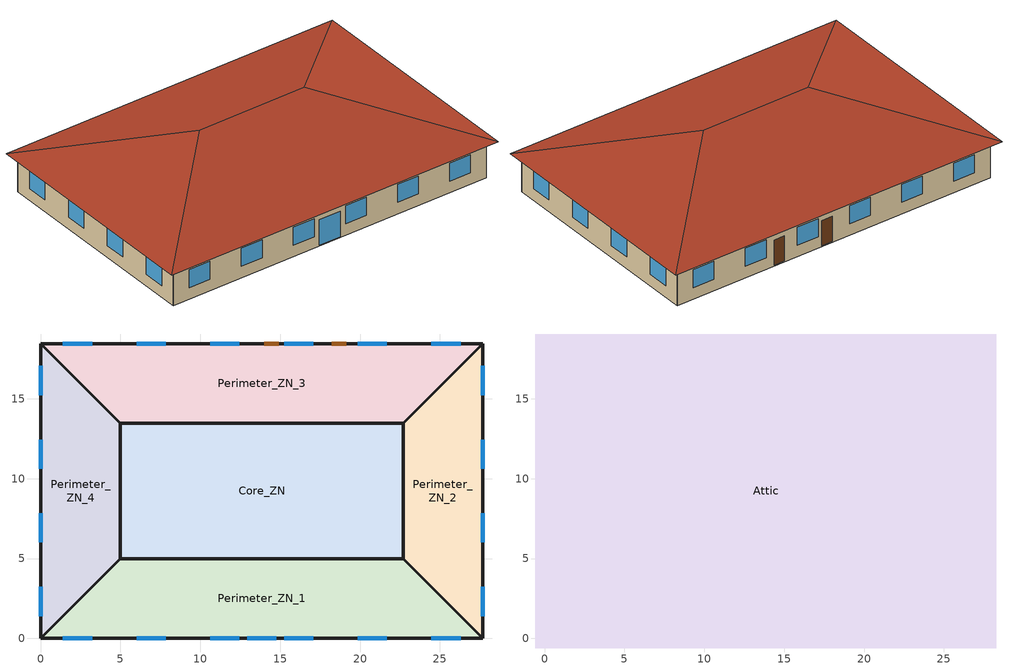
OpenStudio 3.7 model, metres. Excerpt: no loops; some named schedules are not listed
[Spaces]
Perimeter_ZN_4
 floor ground (res_ext_wall_grd): 0,18.46 5,13.46 5,5 0,0 z-0.1
 wall outside (res_ext_wall_grd): 0,18.46 0,0 z-0.1:3.06
 wall outside (int_wall): 0,0 5,5 5,13.46 0,18.46 z-0.1:3.06
 window (Window_U_0.504_SHGC_North_0.229): 0,3.22 0,1.39 / 0,7.84 0,6.01 / 0,12.45 0,10.62 / 0,17.07 0,15.24 z0.9:2.42
 roof outside (Radiant Exterior Ceiling Slab Construction): 5,13.46 0,18.46 0,0 5,5 z3.06
Perimeter_ZN_2
 floor ground (res_ext_wall_grd): 27.69,18.46 27.69,0 22.69,5 22.69,13.46 z-0.1
 wall outside (int_wall): 27.69,18.46 22.69,13.46 22.69,5 27.69,0 z-0.1:3.06
 wall outside (res_ext_wall_grd): 27.69,0 27.69,18.46 z-0.1:3.06
 window (Window_U_0.504_SHGC_North_0.229): 27.69,15.24 27.69,17.07 / 27.69,10.62 27.69,12.45 / 27.69,6.01 27.69,7.84 / 27.69,1.39 27.69,3.22 z0.9:2.42
 roof outside (Radiant Exterior Ceiling Slab Construction): 22.69,13.46 22.69,5 27.69,0 27.69,18.46 z3.06
Perimeter_ZN_1
 floor ground (res_ext_wall_grd): 5,5 22.69,5 27.69,0 0,0 z-0.1
 wall outside (int_wall): 27.69,0 22.69,5 5,5 0,0 z-0.1:3.06
 wall outside (res_ext_wall_grd): 0,0 27.69,0 z-0.1:3.06
 window (Window_U_0.504_SHGC_North_0.229): 24.47,0 26.3,0 / 19.85,0 21.68,0 / 15.24,0 17.07,0 / 10.62,0 12.45,0 / 6.01,0 7.84,0 / 1.39,0 3.22,0 z0.9:2.42; 12.93,0 14.76,0 z0:2.13
 roof outside (Radiant Exterior Ceiling Slab Construction): 22.69,5 5,5 0,0 27.69,0 z3.06
Core_ZN
 floor ground (res_ext_wall_grd): 5,5 5,13.46 22.69,13.46 22.69,5 z-0.1
 wall outside (int_wall): 5,13.46 5,5 22.69,5 22.69,13.46 5,13.46 z-0.1:3.06
 roof outside (Radiant Exterior Ceiling Slab Construction): 22.69,13.46 5,13.46 5,5 22.69,5 z3.06
Perimeter_ZN_3
 floor ground (res_ext_wall_grd): 22.69,13.46 5,13.46 0,18.46 27.69,18.46 z-0.1
 wall outside (int_wall): 0,18.46 5,13.46 22.69,13.46 27.69,18.46 z-0.1:3.06
 wall outside (res_ext_wall_grd): 27.69,18.46 0,18.46 z-0.1:3.06
 window (Window_U_0.504_SHGC_North_0.229): 26.3,18.46 24.47,18.46 / 21.68,18.46 19.85,18.46 / 17.07,18.46 15.24,18.46 / 12.45,18.46 10.62,18.46 / 7.84,18.46 6.01,18.46 / 3.22,18.46 1.39,18.46 z0.9:2.42
 door (Swinging Door_con): 19.13,18.46 18.22,18.46 / 14.91,18.46 14,18.46 z0:2.13
 roof outside (Radiant Exterior Ceiling Slab Construction): 5,13.46 22.69,13.46 27.69,18.46 0,18.46 z3.06
Attic
 floor ground (res_roof_floor): 28.29,-0.6 -0.6,-0.6 -0.6,19.06 28.29,19.06 z3.06
 roof outside (res_roof_floor): 9.23,9.23,6.36 -0.6,19.06,3.06 -0.6,-0.6,3.06; 28.29,19.06,3.06 18.46,9.23,6.36 28.29,-0.6,3.06; 9.23,9.23,6.36 -0.6,-0.6,3.06 28.29,-0.6,3.06 18.46,9.23,6.36; -0.6,19.06,3.06 9.23,9.23,6.36 18.46,9.23,6.36 28.29,19.06,3.06
[Site]
SINGAPORE_-_SGP: Latitude {deg}=1.37; Longitude {deg}=103.98; Time Zone {hr}=8; Elevation {m}=16
[Site:GroundTemperature:BuildingSurface]
27.55, 28.03, 28.32, 28.42, 28.26, 27.88, 27.4, 26.92, 26.59, 26.51, 26.68, 27.05
[Site:WaterMainsTemperature]
Calculation Method=Correlation; Annual Average Outdoor Air Temperature {C}=27.4639; Maximum Difference In Monthly Average Outdoor Air Temperatures {deltaC}=2.12051
[ClimateZones]
Climate Zone Institution Name 1=ASHRAE; Climate Zone Document Name 1=ANSI/ASHRAE Standard 169; Climate Zone Document Year 1=2006; Climate Zone Value 1=1A
[SizingPeriod:DesignDay] Barometric Pressure {Pa}=101133; Rain Indicator=No; Snow Indicator=No; Day of Month=21; Daylight Saving Time Indicator=No; Humidity Condition Type=Wetbulb; Dry-Bulb Temperature Range Modifier Type=DefaultMultipliers
Name | Maximum Dry-Bulb Temperature {C} | Daily Dry-Bulb Temperature Range {deltaC} | Wind Speed {m/s} | Wind Direction {deg} | Sky Clearness | Month | Day Type | Wetbulb or DewPoint at Maximum Dry-Bulb {C} | Solar Model Indicator | ASHRAE Clear Sky Optical Depth for Beam Irradiance | ASHRAE Clear Sky Optical Depth for Diffuse Irradiance
SINGAPORE Ann Htg 99.6% Condns DB | 23 | 0 | 2 | 320 | 0 | 12 | WinterDesignDay | 23 | ASHRAEClearSky
SINGAPORE Ann Clg .4% Condns DB=>MWB | 33.2 | 5.5 | 4.1 | 30 |  | 6 | SummerDesignDay | 26.4 | ASHRAETau | 0.494 | 2.03
[Material]
Name | Roughness | Thickness {m} | Conductivity {W/m-K} | Density {kg/m3} | Specific Heat {J/kg-K} | Thermal Absorptance | Solar Absorptance | Visible Absorptance
Material 1 | Smooth | 0.0254 | 0.72 | 1856 | 840
Material 2; Material 3; Material 4 | MediumSmooth | 0.0159 | 0.16 | 800 | 1090
Material 5; Material 6 | Smooth | 0.0127 | 0.16 | 800 | 1090
Radiant Slab Concrete - 3.5 in. | MediumRough | 0.0889 | 2.31 | 2322 | 832
Radiant Slab Concrete - 1.5 in | MediumRough | 0.0381 | 2.31 | 2322 | 832
Roof Membrane - Highly Reflective | VeryRough | 0.0095 | 0.16 | 1121.29 | 1460 | 0.75 | 0.45 | 0.7
Radiant Exterior Ceiling Insulation - 10 in. | Rough | 0.254 | 0.02 | 56.06 | 1210
[Material:NoMass] Thermal Absorptance=0.9; Solar Absorptance=0.7; Visible Absorptance=0.7
Name | Roughness | Thermal Resistance {m2-K/W}
Material No Mass 1 | MediumSmooth | 1.06783
Material No Mass 2 | MediumSmooth | 6.23479
Material No Mass 3 | MediumRough | 0.475973
[Construction]
res_ext_wall_grd: Material 1, Material 2, Material No Mass 1, Material 3
res_roof_floor: Material 4, Material No Mass 2
int_wall: Material 5, Material 6
Window_U_0.504_SHGC_North_0.229: Window Material Simple Glazing System 1
Swinging Door_con: Material No Mass 3
[WindowMaterial:SimpleGlazingSystem]
Window Material Simple Glazing System 1: U-Factor {W/m2-K}=2.86184; Solar Heat Gain Coefficient=0.229; Visible Transmittance=0.2519
[Construction:InternalSource]
Radiant Exterior Ceiling Slab Construction: 3, 4, 0.2286, Roof Membrane - Highly Reflective, Radiant Exterior Ceiling Insulation - 10 in., Radiant Slab Concrete - 3.5 in., Radiant Slab Concrete - 1.5 in
[BuildingStory]
Ground_level; Attic_level
[Space] Floor Area {m2}=Autocalculate
Name | Building Story | Thermal Zone | Design Specification Outdoor Air Object | Part of Total Floor Area
Perimeter_ZN_4 | Ground_level | Perimeter_ZN_4_tzone | Design Specification Outdoor Air 1
Perimeter_ZN_2 | Ground_level | Perimeter_ZN_2_tzone | Design Specification Outdoor Air 2
Perimeter_ZN_1 | Ground_level | Perimeter_ZN_1_tzone | Design Specification Outdoor Air 3
Core_ZN | Ground_level | Core_ZN_tzone | Design Specification Outdoor Air 4
Perimeter_ZN_3 | Ground_level | Perimeter_ZN_3_tzone | Design Specification Outdoor Air 5
Attic | Attic_level | Attic_tzone |  | No
[ThermalZone] Use Ideal Air Loads=No
Name | Thermostat
Perimeter_ZN_4_tzone | Thermostat Setpoint Dual Setpoint 5
Perimeter_ZN_2_tzone | Thermostat Setpoint Dual Setpoint 4
Perimeter_ZN_1_tzone | Thermostat Setpoint Dual Setpoint 3
Core_ZN_tzone | Thermostat Setpoint Dual Setpoint 2
Perimeter_ZN_3_tzone | Thermostat Setpoint Dual Setpoint 1
Attic_tzone
[Sizing:Zone]
Attic_tzone: Zone Cooling Design Supply Air Temperature Input Method=SupplyAirTemperature; Zone Cooling Design Supply Air Temperature {C}=14; Zone Cooling Design Supply Air Temperature Difference {deltaC}=11.11; Zone Heating Design Supply Air Temperature Input Method=SupplyAirTemperature; Zone Heating Design Supply Air Temperature {C}=40; Zone Heating Design Supply Air Temperature Difference {deltaC}=11.11; Zone Cooling Design Supply Air Humidity Ratio {kg-H2O/kg-air}=0.0085; Zone Heating Design Supply Air Humidity Ratio {kg-H2O/kg-air}=0.008; Cooling Design Air Flow Method=DesignDay; Heating Design Air Flow Method=DesignDay; Account for Dedicated Outdoor Air System=No; Dedicated Outdoor Air System Control Strategy=NeutralSupplyAir; Dedicated Outdoor Air Low Setpoint Temperature for Design {C}=autosize; Dedicated Outdoor Air High Setpoint Temperature for Design {C}=autosize; Zone Load Sizing Method=Sensible Load Only No Latent Load; Zone Latent Cooling Design Supply Air Humidity Ratio Input Method=HumidityRatioDifference; Zone Cooling Design Supply Air Humidity Ratio Difference {kgWater/kgDryAir}=0.005; Zone Latent Heating Design Supply Air Humidity Ratio Input Method=HumidityRatioDifference; Zone Humidification Design Supply Air Humidity Ratio Difference {kgWater/kgDryAir}=0.005
[DesignSpecification:OutdoorAir] Outdoor Air Flow per Floor Area {m3/s-m2}=0.00043
Design Specification Outdoor Air 1; Design Specification Outdoor Air 2; Design Specification Outdoor Air 3; Design Specification Outdoor Air 4; Design Specification Outdoor Air 5
[ThermostatSetpoint:DualSetpoint] Heating Setpoint Temperature Schedule=Radiant System Heating Setpoint; Cooling Setpoint Temperature Schedule=Radiant System Cooling Setpoint
Thermostat Setpoint Dual Setpoint 1; Thermostat Setpoint Dual Setpoint 2; Thermostat Setpoint Dual Setpoint 3; Thermostat Setpoint Dual Setpoint 4; Thermostat Setpoint Dual Setpoint 5
[People:Definition] Number of People Calculation Method=Area/Person; Space Floor Area per Person {m2/person}=18.58063; Fraction Radiant=0.3
Perimeter_ZN_3_ppl_0definition; Core_ZN_ppl_1definition; Perimeter_ZN_1_ppl_2definition; Perimeter_ZN_2_ppl_4definition; Perimeter_ZN_4_ppl_5definition
[People] Number of People Schedule=occupancy schedule; Activity Level Schedule=activity schedule; Multiplier=1
Name | People Definition | Space or SpaceType
Perimeter_ZN_3_ppl_0 | Perimeter_ZN_3_ppl_0definition | Perimeter_ZN_3
Core_ZN_ppl_1 | Core_ZN_ppl_1definition | Core_ZN
Perimeter_ZN_1_ppl_2 | Perimeter_ZN_1_ppl_2definition | Perimeter_ZN_1
Perimeter_ZN_2_ppl_4 | Perimeter_ZN_2_ppl_4definition | Perimeter_ZN_2
Perimeter_ZN_4_ppl_5 | Perimeter_ZN_4_ppl_5definition | Perimeter_ZN_4
[Lights:Definition] Design Level Calculation Method=Watts/Area; Watts per Space Floor Area {W/m2}=6.18125
Perimeter_ZN_3_lights_0_definition; Core_ZN_lights_1_definition; Perimeter_ZN_1_lights_2_definition; Perimeter_ZN_2_lights_4_definition; Perimeter_ZN_4_lights_5_definition
[Lights] Schedule=occupancy schedule; Fraction Replaceable=1; Multiplier=1
Name | Lights Definition | Space or SpaceType
Perimeter_ZN_3_lights_0 | Perimeter_ZN_3_lights_0_definition | Perimeter_ZN_3
Core_ZN_lights_1 | Core_ZN_lights_1_definition | Core_ZN
Perimeter_ZN_1_lights_2 | Perimeter_ZN_1_lights_2_definition | Perimeter_ZN_1
Perimeter_ZN_2_lights_4 | Perimeter_ZN_2_lights_4_definition | Perimeter_ZN_2
Perimeter_ZN_4_lights_5 | Perimeter_ZN_4_lights_5_definition | Perimeter_ZN_4
[ElectricEquipment:Definition] Design Level Calculation Method=Watts/Area; Watts per Space Floor Area {W/m2}=6.78
Perimeter_ZN_3_elec_equip_0_definition; Core_ZN_elec_equip_1_definition; Perimeter_ZN_1_elec_equip_2_definition; Perimeter_ZN_2_elec_equip_4_definition; Perimeter_ZN_4_elec_equip_5_definition
[ElectricEquipment] Schedule=occupancy schedule; Multiplier=1
Name | Electric Equipment Definition | Space or SpaceType
Perimeter_ZN_3_elec_equip_0 | Perimeter_ZN_3_elec_equip_0_definition | Perimeter_ZN_3
Core_ZN_elec_equip_1 | Core_ZN_elec_equip_1_definition | Core_ZN
Perimeter_ZN_1_elec_equip_2 | Perimeter_ZN_1_elec_equip_2_definition | Perimeter_ZN_1
Perimeter_ZN_2_elec_equip_4 | Perimeter_ZN_2_elec_equip_4_definition | Perimeter_ZN_2
Perimeter_ZN_4_elec_equip_5 | Perimeter_ZN_4_elec_equip_5_definition | Perimeter_ZN_4
[SpaceInfiltration:DesignFlowRate]
Space Infiltration Design Flow Rate 1: Space or SpaceType=Attic; Schedule=ruleset_on; Design Flow Rate Calculation Method=Flow/Space; Design Flow Rate {m3/s}=0.2
[EnergyManagementSystem:Actuator] Actuated Component Type=Schedule:Year; Actuated Component Control Type=Schedule Value
Name | Actuated Component
ems_Perimeter_ZN_3_tzone_cmd_cold_water_ctrl | ems_Perimeter_ZN_3_tzone_Sch_Radiant_ClgSetP
ems_Perimeter_ZN_3_tzone_cmd_hot_water_ctrl | ems_Perimeter_ZN_3_tzone_Sch_Radiant_HtgSetP
ems_Perimeter_ZN_3_tzone_cmd_csp_error | ems_Perimeter_ZN_3_tzone_Sch_CSP_Error
ems_Perimeter_ZN_3_tzone_cmd_hsp_error | ems_Perimeter_ZN_3_tzone_Sch_HSP_Error
ems_Core_ZN_tzone_cmd_cold_water_ctrl | ems_Core_ZN_tzone_Sch_Radiant_ClgSetP
ems_Core_ZN_tzone_cmd_hot_water_ctrl | ems_Core_ZN_tzone_Sch_Radiant_HtgSetP
ems_Core_ZN_tzone_cmd_csp_error | ems_Core_ZN_tzone_Sch_CSP_Error
ems_Core_ZN_tzone_cmd_hsp_error | ems_Core_ZN_tzone_Sch_HSP_Error
ems_Perimeter_ZN_2_tzone_cmd_cold_water_ctrl | ems_Perimeter_ZN_2_tzone_Sch_Radiant_ClgSetP
ems_Perimeter_ZN_2_tzone_cmd_hot_water_ctrl | ems_Perimeter_ZN_2_tzone_Sch_Radiant_HtgSetP
ems_Perimeter_ZN_2_tzone_cmd_csp_error | ems_Perimeter_ZN_2_tzone_Sch_CSP_Error
ems_Perimeter_ZN_2_tzone_cmd_hsp_error | ems_Perimeter_ZN_2_tzone_Sch_HSP_Error
ems_Perimeter_ZN_1_tzone_cmd_cold_water_ctrl | ems_Perimeter_ZN_1_tzone_Sch_Radiant_ClgSetP
ems_Perimeter_ZN_1_tzone_cmd_hot_water_ctrl | ems_Perimeter_ZN_1_tzone_Sch_Radiant_HtgSetP
ems_Perimeter_ZN_1_tzone_cmd_csp_error | ems_Perimeter_ZN_1_tzone_Sch_CSP_Error
ems_Perimeter_ZN_1_tzone_cmd_hsp_error | ems_Perimeter_ZN_1_tzone_Sch_HSP_Error
ems_Perimeter_ZN_4_tzone_cmd_cold_water_ctrl | ems_Perimeter_ZN_4_tzone_Sch_Radiant_ClgSetP
ems_Perimeter_ZN_4_tzone_cmd_hot_water_ctrl | ems_Perimeter_ZN_4_tzone_Sch_Radiant_HtgSetP
ems_Perimeter_ZN_4_tzone_cmd_csp_error | ems_Perimeter_ZN_4_tzone_Sch_CSP_Error
ems_Perimeter_ZN_4_tzone_cmd_hsp_error | ems_Perimeter_ZN_4_tzone_Sch_HSP_Error
[EnergyManagementSystem:Program]
Set_Constant_Values: SET prp_k              = 0.3; SET ctrl_temp_offset   = 0.5; SET upper_slab_sp_lim  = 29; SET lower_slab_sp_lim  = 19; SET hour_of_slab_sp_change = 18
ems_Perimeter_ZN_3_tzone_Set_Constant_Values: SET ems_Perimeter_ZN_3_tzone_max_ctrl_temp      = ems_Perimeter_ZN_3_tzone_lower_comfort_limit; SET ems_Perimeter_ZN_3_tzone_min_ctrl_temp      = ems_Perimeter_ZN_3_tzone_upper_comfort_limit; SET ems_Perimeter_ZN_3_tzone_cmd_csp_error      = 0; SET ems_Perimeter_ZN_3_tzone_cmd_hsp_error      = 0; SET ems_Perimeter_ZN_3_tzone_cmd_cold_water_ctrl = ems_Perimeter_ZN_3_tzone_upper_comfort_limit; SET ems_Perimeter_ZN_3_tzone_cmd_hot_water_ctrl  = ems_Perimeter_ZN_3_tzone_lower_comfort_limit
ems_Perimeter_ZN_3_tzone_Calculate_Extremes_In_Zone: IF (ems_Perimeter_ZN_3_tzone_occupied_status == 1); IF ems_Perimeter_ZN_3_tzone_ctrl_temperature > ems_Perimeter_ZN_3_tzone_max_ctrl_temp; SET ems_Perimeter_ZN_3_tzone_max_ctrl_temp = ems_Perimeter_ZN_3_tzone_ctrl_temperature; ENDIF; IF ems_Perimeter_ZN_3_tzone_ctrl_temperature < ems_Perimeter_ZN_3_tzone_min_ctrl_temp; SET ems_Perimeter_ZN_3_tzone_min_ctrl_temp = ems_Perimeter_ZN_3_tzone_ctrl_temperature; ENDIF; ELSE; SET ems_Perimeter_ZN_3_tzone_max_ctrl_temp = ems_Perimeter_ZN_3_tzone_lower_comfort_limit; SET ems_Perimeter_ZN_3_tzone_min_ctrl_temp = ems_Perimeter_ZN_3_tzone_upper_comfort_limit; ENDIF
ems_Perimeter_ZN_3_tzone_Calculate_Errors_From_Comfort: IF (CurrentTime == (hour_of_slab_sp_change - ZoneTimeStep)); SET ems_Perimeter_ZN_3_tzone_cmd_csp_error = (ems_Perimeter_ZN_3_tzone_upper_comfort_limit - ctrl_temp_offset) - ems_Perimeter_ZN_3_tzone_max_ctrl_temp; SET ems_Perimeter_ZN_3_tzone_cmd_hsp_error = (ems_Perimeter_ZN_3_tzone_lower_comfort_limit + ctrl_temp_offset) - ems_Perimeter_ZN_3_tzone_min_ctrl_temp; ENDIF
ems_Perimeter_ZN_3_tzone_Calculate_Slab_Ctrl_Setpoint: SET ems_Perimeter_ZN_3_tzone_cont_cool_oper = @TrendSum ems_Perimeter_ZN_3_tzone_rad_cool_operation_trend radiant_switch_over_time/ZoneTimeStep; SET ems_Perimeter_ZN_3_tzone_cont_heat_oper = @TrendSum ems_Perimeter_ZN_3_tzone_rad_heat_operation_trend radiant_switch_over_time/ZoneTimeStep; SET ems_Perimeter_ZN_3_tzone_occupied_hours = @TrendSum ems_Perimeter_ZN_3_tzone_occupied_status_trend 24/ZoneTimeStep; IF (ems_Perimeter_ZN_3_tzone_cont_cool_oper > 0) && (ems_Perimeter_ZN_3_tzone_occupied_hours > 0) && (CurrentTime == hour_of_slab_sp_change); SET ems_Perimeter_ZN_3_tzone_cmd_hot_water_ctrl = ems_Perimeter_ZN_3_tzone_cmd_hot_water_ctrl + (ems_Perimeter_ZN_3_tzone_cmd_csp_error*prp_k); ELSEIF (ems_Perimeter_ZN_3_tzone_cont_heat_oper > 0) && (ems_Perimeter_ZN_3_tzone_occupied_hours > 0) && (CurrentTime == hour_of_slab_sp_change); SET ems_Perimeter_ZN_3_tzone_cmd_hot_water_ctrl = ems_Perimeter_ZN_3_tzone_cmd_hot_water_ctrl + (ems_Perimeter_ZN_3_tzone_cmd_hsp_error*prp_k); ELSE; SET ems_Perimeter_ZN_3_tzone_cmd_hot_water_ctrl = ems_Perimeter_ZN_3_tzone_cmd_hot_water_ctrl; ENDIF; IF (ems_Perimeter_ZN_3_tzone_cmd_hot_water_ctrl < lower_slab_sp_lim); SET ems_Perimeter_ZN_3_tzone_cmd_hot_water_ctrl = lower_slab_sp_lim; ELSEIF (ems_Perimeter_ZN_3_tzone_cmd_hot_water_ctrl > upper_slab_sp_lim); SET ems_Perimeter_ZN_3_tzone_cmd_hot_water_ctrl = upper_slab_sp_lim; ENDIF; SET ems_Perimeter_ZN_3_tzone_cmd_cold_water_ctrl = ems_Perimeter_ZN_3_tzone_cmd_hot_water_ctrl + 0.01
ems_Core_ZN_tzone_Set_Constant_Values: SET ems_Core_ZN_tzone_max_ctrl_temp      = ems_Core_ZN_tzone_lower_comfort_limit; SET ems_Core_ZN_tzone_min_ctrl_temp      = ems_Core_ZN_tzone_upper_comfort_limit; SET ems_Core_ZN_tzone_cmd_csp_error      = 0; SET ems_Core_ZN_tzone_cmd_hsp_error      = 0; SET ems_Core_ZN_tzone_cmd_cold_water_ctrl = ems_Core_ZN_tzone_upper_comfort_limit; SET ems_Core_ZN_tzone_cmd_hot_water_ctrl  = ems_Core_ZN_tzone_lower_comfort_limit
ems_Core_ZN_tzone_Calculate_Extremes_In_Zone: IF (ems_Core_ZN_tzone_occupied_status == 1); IF ems_Core_ZN_tzone_ctrl_temperature > ems_Core_ZN_tzone_max_ctrl_temp; SET ems_Core_ZN_tzone_max_ctrl_temp = ems_Core_ZN_tzone_ctrl_temperature; ENDIF; IF ems_Core_ZN_tzone_ctrl_temperature < ems_Core_ZN_tzone_min_ctrl_temp; SET ems_Core_ZN_tzone_min_ctrl_temp = ems_Core_ZN_tzone_ctrl_temperature; ENDIF; ELSE; SET ems_Core_ZN_tzone_max_ctrl_temp = ems_Core_ZN_tzone_lower_comfort_limit; SET ems_Core_ZN_tzone_min_ctrl_temp = ems_Core_ZN_tzone_upper_comfort_limit; ENDIF
ems_Core_ZN_tzone_Calculate_Errors_From_Comfort: IF (CurrentTime == (hour_of_slab_sp_change - ZoneTimeStep)); SET ems_Core_ZN_tzone_cmd_csp_error = (ems_Core_ZN_tzone_upper_comfort_limit - ctrl_temp_offset) - ems_Core_ZN_tzone_max_ctrl_temp; SET ems_Core_ZN_tzone_cmd_hsp_error = (ems_Core_ZN_tzone_lower_comfort_limit + ctrl_temp_offset) - ems_Core_ZN_tzone_min_ctrl_temp; ENDIF
ems_Core_ZN_tzone_Calculate_Slab_Ctrl_Setpoint: SET ems_Core_ZN_tzone_cont_cool_oper = @TrendSum ems_Core_ZN_tzone_rad_cool_operation_trend radiant_switch_over_time/ZoneTimeStep; SET ems_Core_ZN_tzone_cont_heat_oper = @TrendSum ems_Core_ZN_tzone_rad_heat_operation_trend radiant_switch_over_time/ZoneTimeStep; SET ems_Core_ZN_tzone_occupied_hours = @TrendSum ems_Core_ZN_tzone_occupied_status_trend 24/ZoneTimeStep; IF (ems_Core_ZN_tzone_cont_cool_oper > 0) && (ems_Core_ZN_tzone_occupied_hours > 0) && (CurrentTime == hour_of_slab_sp_change); SET ems_Core_ZN_tzone_cmd_hot_water_ctrl = ems_Core_ZN_tzone_cmd_hot_water_ctrl + (ems_Core_ZN_tzone_cmd_csp_error*prp_k); ELSEIF (ems_Core_ZN_tzone_cont_heat_oper > 0) && (ems_Core_ZN_tzone_occupied_hours > 0) && (CurrentTime == hour_of_slab_sp_change); SET ems_Core_ZN_tzone_cmd_hot_water_ctrl = ems_Core_ZN_tzone_cmd_hot_water_ctrl + (ems_Core_ZN_tzone_cmd_hsp_error*prp_k); ELSE; SET ems_Core_ZN_tzone_cmd_hot_water_ctrl = ems_Core_ZN_tzone_cmd_hot_water_ctrl; ENDIF; IF (ems_Core_ZN_tzone_cmd_hot_water_ctrl < lower_slab_sp_lim); SET ems_Core_ZN_tzone_cmd_hot_water_ctrl = lower_slab_sp_lim; ELSEIF (ems_Core_ZN_tzone_cmd_hot_water_ctrl > upper_slab_sp_lim); SET ems_Core_ZN_tzone_cmd_hot_water_ctrl = upper_slab_sp_lim; ENDIF; SET ems_Core_ZN_tzone_cmd_cold_water_ctrl = ems_Core_ZN_tzone_cmd_hot_water_ctrl + 0.01
ems_Perimeter_ZN_2_tzone_Set_Constant_Values: SET ems_Perimeter_ZN_2_tzone_max_ctrl_temp      = ems_Perimeter_ZN_2_tzone_lower_comfort_limit; SET ems_Perimeter_ZN_2_tzone_min_ctrl_temp      = ems_Perimeter_ZN_2_tzone_upper_comfort_limit; SET ems_Perimeter_ZN_2_tzone_cmd_csp_error      = 0; SET ems_Perimeter_ZN_2_tzone_cmd_hsp_error      = 0; SET ems_Perimeter_ZN_2_tzone_cmd_cold_water_ctrl = ems_Perimeter_ZN_2_tzone_upper_comfort_limit; SET ems_Perimeter_ZN_2_tzone_cmd_hot_water_ctrl  = ems_Perimeter_ZN_2_tzone_lower_comfort_limit
ems_Perimeter_ZN_2_tzone_Calculate_Extremes_In_Zone: IF (ems_Perimeter_ZN_2_tzone_occupied_status == 1); IF ems_Perimeter_ZN_2_tzone_ctrl_temperature > ems_Perimeter_ZN_2_tzone_max_ctrl_temp; SET ems_Perimeter_ZN_2_tzone_max_ctrl_temp = ems_Perimeter_ZN_2_tzone_ctrl_temperature; ENDIF; IF ems_Perimeter_ZN_2_tzone_ctrl_temperature < ems_Perimeter_ZN_2_tzone_min_ctrl_temp; SET ems_Perimeter_ZN_2_tzone_min_ctrl_temp = ems_Perimeter_ZN_2_tzone_ctrl_temperature; ENDIF; ELSE; SET ems_Perimeter_ZN_2_tzone_max_ctrl_temp = ems_Perimeter_ZN_2_tzone_lower_comfort_limit; SET ems_Perimeter_ZN_2_tzone_min_ctrl_temp = ems_Perimeter_ZN_2_tzone_upper_comfort_limit; ENDIF
ems_Perimeter_ZN_2_tzone_Calculate_Errors_From_Comfort: IF (CurrentTime == (hour_of_slab_sp_change - ZoneTimeStep)); SET ems_Perimeter_ZN_2_tzone_cmd_csp_error = (ems_Perimeter_ZN_2_tzone_upper_comfort_limit - ctrl_temp_offset) - ems_Perimeter_ZN_2_tzone_max_ctrl_temp; SET ems_Perimeter_ZN_2_tzone_cmd_hsp_error = (ems_Perimeter_ZN_2_tzone_lower_comfort_limit + ctrl_temp_offset) - ems_Perimeter_ZN_2_tzone_min_ctrl_temp; ENDIF
